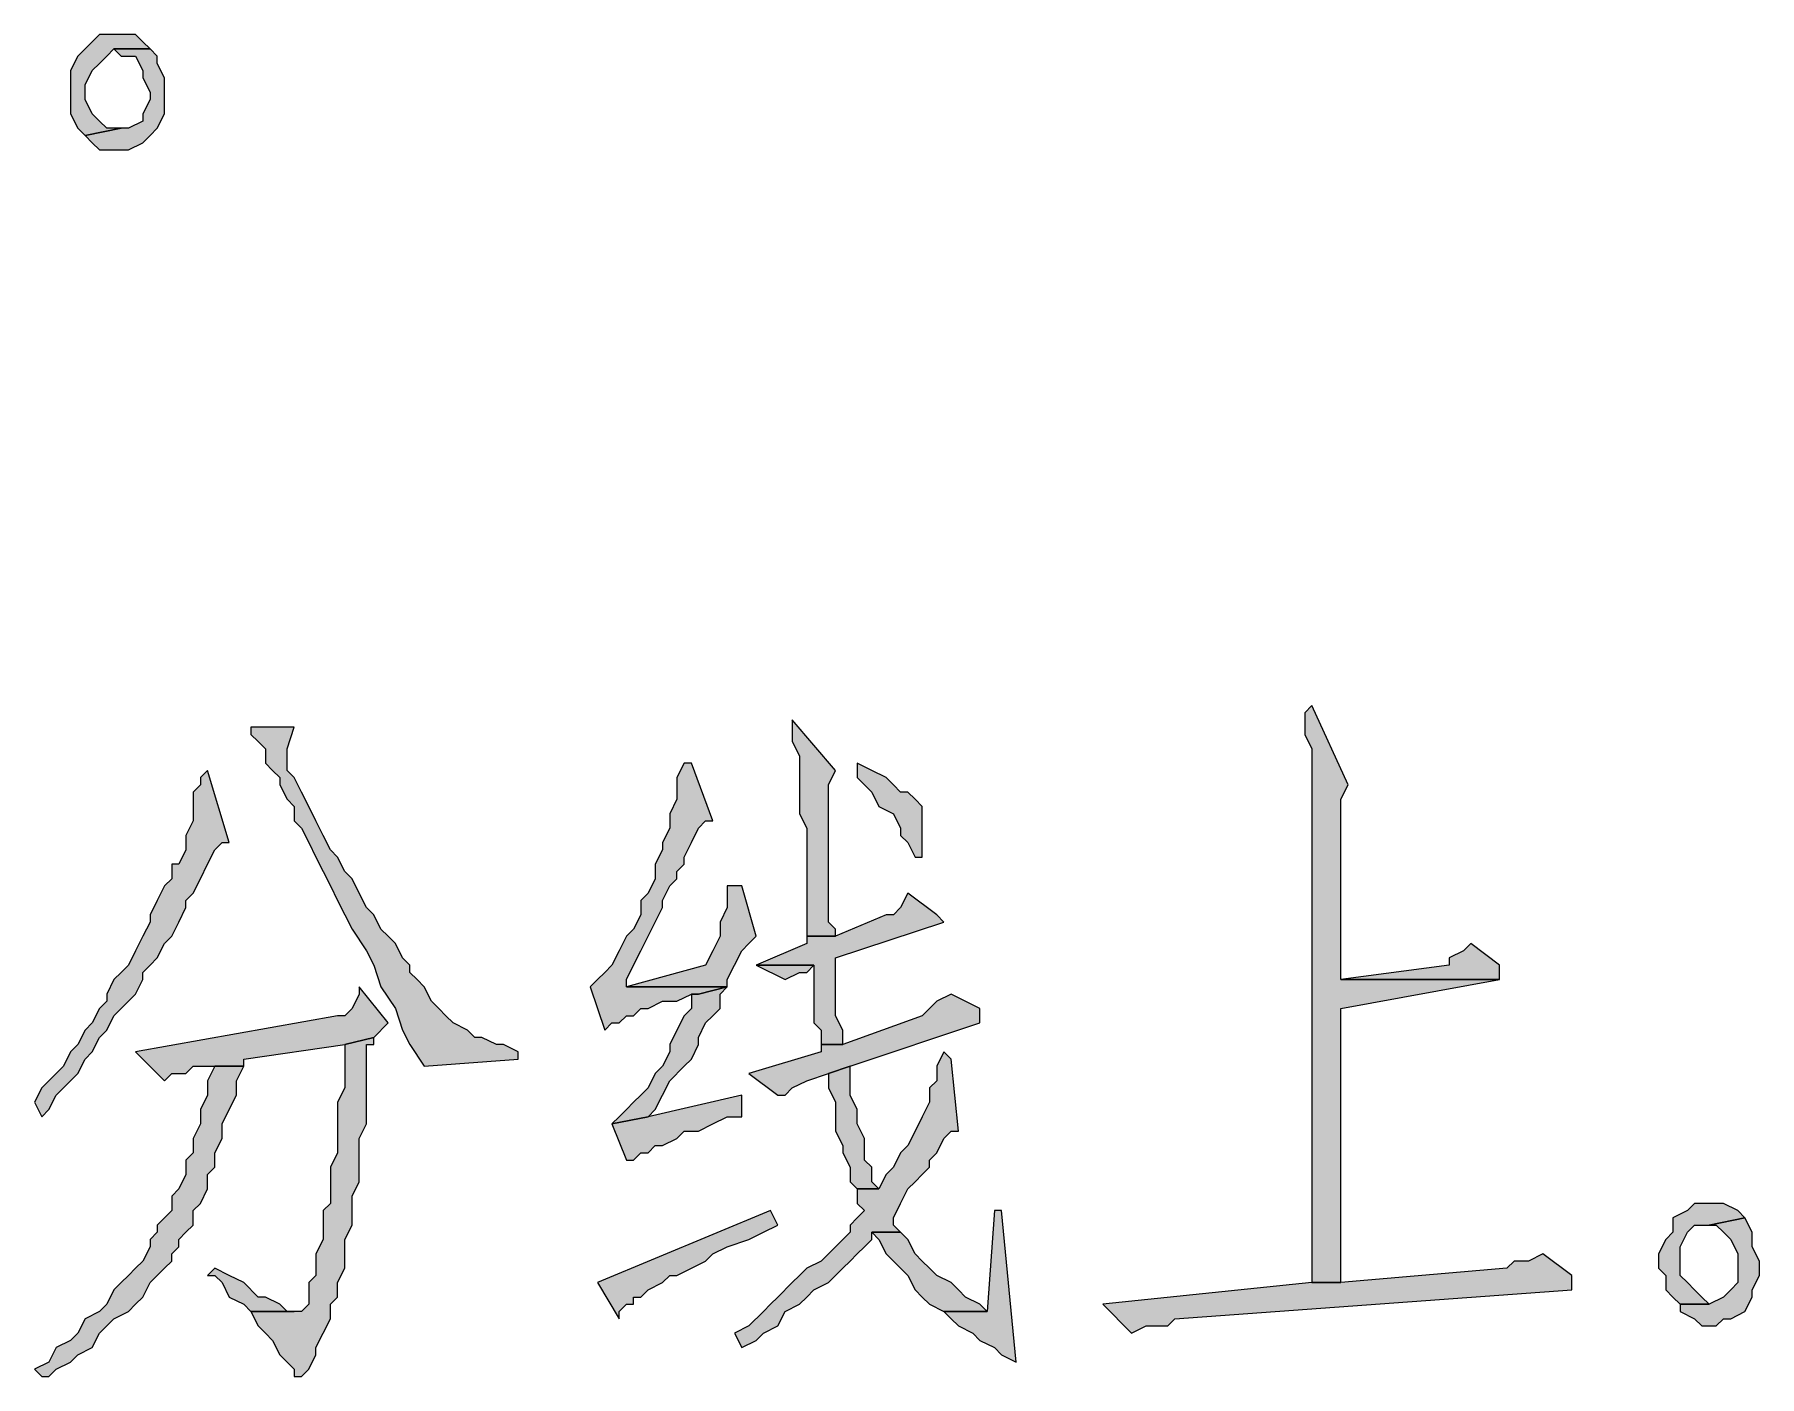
# Model space of a CAD drawing. Header units: inches. Extents: x 20 to 409, y 5 to 283.
# Drawn here: x 379.91 to 390.03, y 46.97 to 54.84 of the extents above; entities that cross this region are included whole.
import ezdxf

# ---------------------------------------------------------------- set-up
doc = ezdxf.new("R2010")
doc.units = ezdxf.units.IN
doc.header["$MEASUREMENT"] = 0
doc.layers.add('C00-00-00', color=7, linetype='Continuous')

msp = doc.modelspace()

# ---------------------------------------------------------------- hatches: boundary and pattern name
at = {"layer": 'C00-00-00'}
h = msp.add_hatch(color=0, dxfattribs=at)
h.dxf.hatch_style = 2
h.paths.add_polyline_path([(380.374, 54.839), (380.289, 54.839), (380.247, 54.797), (380.205, 54.755), (380.162, 54.712), (380.12, 54.628), (380.12, 54.374), (380.162, 54.289), (380.205, 54.247), (380.416, 54.289), (380.332, 54.289), (380.289, 54.331), (380.247, 54.374), (380.205, 54.458), (380.205, 54.543), (380.247, 54.628), (380.289, 54.67), (380.332, 54.712), (380.374, 54.755), (380.586, 54.755), (380.543, 54.797), (380.501, 54.839)])
h = msp.add_hatch(color=0, dxfattribs=at)
h.dxf.hatch_style = 2
h.paths.add_polyline_path([(380.586, 54.755), (380.374, 54.755), (380.416, 54.712), (380.501, 54.712), (380.543, 54.628), (380.543, 54.585), (380.586, 54.501), (380.586, 54.458), (380.543, 54.374), (380.543, 54.331), (380.459, 54.289), (380.416, 54.289), (380.205, 54.247), (380.247, 54.204), (380.289, 54.162), (380.459, 54.162), (380.543, 54.204), (380.586, 54.247), (380.628, 54.289), (380.67, 54.374), (380.67, 54.458), (380.67, 54.585), (380.628, 54.67), (380.628, 54.712)])
h = msp.add_hatch(color=0, dxfattribs=at)
h.dxf.hatch_style = 2
h.paths.add_polyline_path([(387.401, 50.902), (387.359, 50.86), (387.359, 50.733), (387.401, 50.648), (387.401, 47.516), (387.571, 47.516), (387.571, 49.124), (388.502, 49.294), (387.571, 49.294), (387.571, 49.378), (387.571, 50.352), (387.613, 50.437)])
h = msp.add_hatch(color=0, dxfattribs=at)
h.dxf.hatch_style = 2
h.paths.add_polyline_path([(384.353, 50.818), (384.353, 50.691), (384.396, 50.606), (384.396, 50.267), (384.438, 50.183), (384.438, 49.548), (384.607, 49.548), (384.607, 49.59), (384.565, 49.632), (384.565, 50.14), (384.565, 50.183), (384.565, 50.437), (384.607, 50.521)])
h = msp.add_hatch(color=0, dxfattribs=at)
h.dxf.hatch_style = 2
h.paths.add_polyline_path([(381.178, 50.775), (381.178, 50.733), (381.221, 50.691), (381.263, 50.648), (381.263, 50.564), (381.305, 50.521), (381.348, 50.479), (381.348, 50.437), (381.39, 50.352), (381.432, 50.31), (381.432, 50.225), (381.475, 50.183), (381.517, 50.098), (381.559, 50.013), (381.602, 49.929), (381.644, 49.844), (381.686, 49.759), (381.729, 49.675), (381.771, 49.59), (381.856, 49.463), (381.898, 49.378), (381.94, 49.251), (382.025, 49.124), (382.067, 48.997), (382.11, 48.913), (382.194, 48.786), (382.745, 48.828), (382.745, 48.87), (382.66, 48.913), (382.618, 48.913), (382.533, 48.955), (382.491, 48.955), (382.448, 48.997), (382.364, 49.04), (382.321, 49.082), (382.279, 49.124), (382.237, 49.167), (382.194, 49.251), (382.152, 49.294), (382.11, 49.336), (382.11, 49.378), (382.067, 49.421), (382.025, 49.505), (381.983, 49.548), (381.94, 49.59), (381.898, 49.675), (381.856, 49.717), (381.813, 49.802), (381.771, 49.886), (381.729, 49.929), (381.686, 50.013), (381.644, 50.056), (381.602, 50.14), (381.559, 50.225), (381.517, 50.31), (381.475, 50.394), (381.432, 50.479), (381.39, 50.521), (381.39, 50.648), (381.432, 50.775)])
h = msp.add_hatch(color=0, dxfattribs=at)
h.dxf.hatch_style = 2
h.paths.add_polyline_path([(380.924, 50.521), (380.882, 50.479), (380.882, 50.437), (380.84, 50.394), (380.84, 50.225), (380.797, 50.14), (380.797, 50.056), (380.755, 49.971), (380.713, 49.971), (380.713, 49.886), (380.67, 49.844), (380.628, 49.759), (380.586, 49.675), (380.586, 49.632), (380.543, 49.548), (380.501, 49.463), (380.459, 49.378), (380.416, 49.336), (380.374, 49.294), (380.332, 49.209), (380.332, 49.167), (380.289, 49.124), (380.247, 49.04), (380.205, 48.997), (380.162, 48.913), (380.12, 48.87), (380.078, 48.786), (379.993, 48.701), (379.951, 48.659), (379.908, 48.574), (379.951, 48.489), (379.993, 48.532), (380.035, 48.616), (380.12, 48.701), (380.162, 48.743), (380.205, 48.828), (380.247, 48.87), (380.289, 48.955), (380.332, 48.997), (380.374, 49.082), (380.416, 49.124), (380.459, 49.167), (380.501, 49.209), (380.543, 49.294), (380.543, 49.336), (380.586, 49.378), (380.628, 49.421), (380.67, 49.505), (380.713, 49.548), (380.755, 49.632), (380.797, 49.717), (380.797, 49.759), (380.84, 49.802), (380.882, 49.886), (380.924, 49.971), (380.967, 50.056), (381.009, 50.098), (381.051, 50.098)])
h = msp.add_hatch(color=0, dxfattribs=at)
h.dxf.hatch_style = 2
h.paths.add_polyline_path([(383.761, 50.564), (383.718, 50.564), (383.676, 50.479), (383.676, 50.352), (383.634, 50.267), (383.634, 50.183), (383.591, 50.098), (383.591, 50.056), (383.549, 49.971), (383.549, 49.886), (383.507, 49.802), (383.464, 49.759), (383.464, 49.675), (383.422, 49.59), (383.38, 49.548), (383.337, 49.463), (383.295, 49.378), (383.253, 49.336), (383.21, 49.294), (383.168, 49.251), (383.253, 48.997), (383.295, 49.04), (383.337, 49.04), (383.38, 49.082), (383.422, 49.082), (383.464, 49.124), (383.507, 49.124), (383.591, 49.167), (383.676, 49.167), (383.761, 49.209), (383.803, 49.209), (383.972, 49.251), (383.38, 49.251), (383.38, 49.294), (383.422, 49.378), (383.464, 49.463), (383.507, 49.548), (383.549, 49.632), (383.591, 49.717), (383.591, 49.759), (383.634, 49.844), (383.676, 49.886), (383.676, 49.929), (383.718, 49.971), (383.718, 50.013), (383.761, 50.098), (383.803, 50.183), (383.845, 50.225), (383.888, 50.225)])
h = msp.add_hatch(color=0, dxfattribs=at)
h.dxf.hatch_style = 2
h.paths.add_polyline_path([(384.734, 50.564), (384.734, 50.479), (384.777, 50.437), (384.819, 50.394), (384.861, 50.31), (384.946, 50.267), (384.988, 50.183), (384.988, 50.14), (385.031, 50.098), (385.073, 50.013), (385.115, 50.013), (385.115, 50.098), (385.115, 50.31), (385.073, 50.352), (385.031, 50.394), (384.988, 50.394), (384.946, 50.437), (384.904, 50.479), (384.819, 50.521)])
h = msp.add_hatch(color=0, dxfattribs=at)
h.dxf.hatch_style = 2
h.paths.add_polyline_path([(384.057, 49.844), (383.972, 49.844), (383.972, 49.759), (383.972, 49.717), (383.93, 49.632), (383.93, 49.548), (383.888, 49.463), (383.845, 49.378), (383.38, 49.251), (383.972, 49.251), (383.972, 49.294), (384.015, 49.378), (384.057, 49.463), (384.099, 49.505), (384.142, 49.548)])
h = msp.add_hatch(color=0, dxfattribs=at)
h.dxf.hatch_style = 2
h.paths.add_polyline_path([(385.031, 49.802), (384.988, 49.717), (384.946, 49.675), (384.904, 49.675), (384.607, 49.548), (384.438, 49.548), (384.438, 49.505), (384.142, 49.378), (384.48, 49.378), (384.48, 49.294), (384.48, 49.04), (384.523, 48.997), (384.523, 48.913), (384.65, 48.913), (384.65, 48.997), (384.607, 49.082), (384.607, 49.421), (385.242, 49.632), (385.2, 49.675)])
h = msp.add_hatch(color=0, dxfattribs=at)
h.dxf.hatch_style = 2
h.paths.add_polyline_path([(388.333, 49.505), (388.29, 49.463), (388.206, 49.421), (388.206, 49.378), (387.571, 49.294), (388.502, 49.294), (388.502, 49.378)])
h = msp.add_hatch(color=0, dxfattribs=at)
h.dxf.hatch_style = 2
h.paths.add_polyline_path([(384.142, 49.378), (384.311, 49.294), (384.396, 49.336), (384.438, 49.336), (384.48, 49.378)])
h = msp.add_hatch(color=0, dxfattribs=at)
h.dxf.hatch_style = 2
h.paths.add_polyline_path([(381.813, 49.251), (381.813, 49.209), (381.771, 49.124), (381.729, 49.082), (381.686, 49.082), (380.501, 48.87), (380.67, 48.701), (380.713, 48.743), (380.797, 48.743), (380.84, 48.786), (381.136, 48.786), (381.136, 48.828), (381.729, 48.913), (381.898, 48.955), (381.983, 49.04)])
h = msp.add_hatch(color=0, dxfattribs=at)
h.dxf.hatch_style = 2
h.paths.add_polyline_path([(383.972, 49.251), (383.803, 49.209), (383.761, 49.209), (383.761, 49.124), (383.718, 49.082), (383.676, 48.997), (383.634, 48.913), (383.634, 48.87), (383.591, 48.786), (383.549, 48.743), (383.507, 48.659), (383.464, 48.616), (383.422, 48.574), (383.38, 48.532), (383.337, 48.489), (383.295, 48.447), (383.507, 48.489), (383.549, 48.532), (383.591, 48.616), (383.634, 48.701), (383.718, 48.786), (383.761, 48.828), (383.803, 48.913), (383.803, 48.955), (383.845, 49.04), (383.888, 49.082), (383.93, 49.124), (383.93, 49.209)])
h = msp.add_hatch(color=0, dxfattribs=at)
h.dxf.hatch_style = 2
h.paths.add_polyline_path([(385.285, 49.209), (385.2, 49.167), (385.158, 49.124), (385.115, 49.082), (384.65, 48.913), (384.523, 48.913), (384.523, 48.87), (384.099, 48.743), (384.269, 48.616), (384.311, 48.616), (384.353, 48.659), (384.438, 48.701), (384.565, 48.743), (384.692, 48.786), (385.454, 49.04), (385.454, 49.124)])
h = msp.add_hatch(color=0, dxfattribs=at)
h.dxf.hatch_style = 2
h.paths.add_polyline_path([(381.898, 48.955), (381.729, 48.913), (381.729, 48.659), (381.686, 48.574), (381.686, 48.278), (381.644, 48.193), (381.644, 47.981), (381.602, 47.939), (381.602, 47.77), (381.559, 47.685), (381.559, 47.558), (381.517, 47.516), (381.517, 47.389), (381.475, 47.346), (381.178, 47.346), (381.221, 47.262), (381.263, 47.219), (381.305, 47.177), (381.348, 47.092), (381.39, 47.05), (381.432, 47.008), (381.432, 46.965), (381.475, 46.965), (381.517, 47.008), (381.559, 47.092), (381.559, 47.135), (381.602, 47.219), (381.644, 47.304), (381.644, 47.389), (381.686, 47.431), (381.686, 47.516), (381.729, 47.6), (381.729, 47.77), (381.771, 47.854), (381.771, 48.024), (381.813, 48.108), (381.813, 48.362), (381.856, 48.447), (381.856, 48.913), (381.898, 48.913)])
h = msp.add_hatch(color=0, dxfattribs=at)
h.dxf.hatch_style = 2
h.paths.add_polyline_path([(385.242, 48.87), (385.2, 48.786), (385.2, 48.701), (385.158, 48.659), (385.158, 48.574), (385.115, 48.489), (385.073, 48.405), (385.031, 48.32), (384.988, 48.278), (384.946, 48.193), (384.904, 48.151), (384.861, 48.066), (384.734, 48.066), (384.734, 47.981), (384.777, 47.939), (384.734, 47.897), (384.692, 47.854), (384.692, 47.812), (384.65, 47.77), (384.607, 47.727), (384.565, 47.685), (384.523, 47.643), (384.438, 47.6), (384.396, 47.558), (384.353, 47.516), (384.269, 47.431), (384.226, 47.389), (384.184, 47.346), (384.099, 47.262), (384.015, 47.219), (384.057, 47.135), (384.142, 47.177), (384.184, 47.219), (384.269, 47.262), (384.311, 47.346), (384.396, 47.389), (384.438, 47.431), (384.48, 47.473), (384.565, 47.516), (384.607, 47.558), (384.65, 47.6), (384.692, 47.643), (384.734, 47.685), (384.777, 47.727), (384.819, 47.77), (384.819, 47.812), (384.988, 47.812), (384.946, 47.854), (384.946, 47.897), (384.988, 47.981), (385.031, 48.066), (385.073, 48.108), (385.115, 48.151), (385.158, 48.193), (385.158, 48.235), (385.2, 48.278), (385.242, 48.362), (385.285, 48.405), (385.327, 48.405), (385.285, 48.828)])
h = msp.add_hatch(color=0, dxfattribs=at)
h.dxf.hatch_style = 2
h.paths.add_polyline_path([(381.136, 48.786), (380.967, 48.786), (380.924, 48.701), (380.924, 48.616), (380.882, 48.532), (380.882, 48.447), (380.84, 48.362), (380.84, 48.278), (380.797, 48.235), (380.797, 48.151), (380.755, 48.066), (380.713, 48.024), (380.713, 47.939), (380.67, 47.897), (380.628, 47.854), (380.628, 47.812), (380.586, 47.77), (380.586, 47.727), (380.543, 47.643), (380.501, 47.6), (380.459, 47.558), (380.416, 47.516), (380.374, 47.473), (380.332, 47.389), (380.289, 47.346), (380.205, 47.304), (380.162, 47.219), (380.12, 47.177), (380.035, 47.135), (379.993, 47.05), (379.908, 47.008), (379.951, 46.965), (379.993, 46.965), (380.035, 47.008), (380.12, 47.05), (380.162, 47.092), (380.247, 47.135), (380.289, 47.219), (380.332, 47.262), (380.374, 47.304), (380.459, 47.346), (380.501, 47.389), (380.543, 47.431), (380.586, 47.516), (380.628, 47.558), (380.67, 47.6), (380.713, 47.643), (380.713, 47.685), (380.755, 47.727), (380.755, 47.77), (380.797, 47.812), (380.84, 47.854), (380.84, 47.939), (380.882, 47.981), (380.924, 48.066), (380.924, 48.151), (380.967, 48.193), (380.967, 48.278), (381.009, 48.362), (381.009, 48.447), (381.051, 48.532), (381.094, 48.616), (381.094, 48.701)])
h = msp.add_hatch(color=0, dxfattribs=at)
h.dxf.hatch_style = 2
h.paths.add_polyline_path([(384.692, 48.786), (384.565, 48.743), (384.565, 48.659), (384.607, 48.574), (384.607, 48.405), (384.65, 48.32), (384.65, 48.278), (384.692, 48.193), (384.692, 48.108), (384.734, 48.066), (384.861, 48.066), (384.819, 48.108), (384.819, 48.193), (384.777, 48.235), (384.777, 48.362), (384.734, 48.447), (384.734, 48.532), (384.692, 48.616)])
h = msp.add_hatch(color=0, dxfattribs=at)
h.dxf.hatch_style = 2
h.paths.add_polyline_path([(384.057, 48.616), (383.507, 48.489), (383.295, 48.447), (383.38, 48.235), (383.422, 48.235), (383.464, 48.278), (383.507, 48.278), (383.549, 48.32), (383.591, 48.32), (383.676, 48.362), (383.718, 48.405), (383.803, 48.405), (383.888, 48.447), (383.972, 48.489), (384.057, 48.489)])
h = msp.add_hatch(color=0, dxfattribs=at)
h.dxf.hatch_style = 2
h.paths.add_polyline_path([(389.687, 47.981), (389.645, 47.981), (389.603, 47.939), (389.518, 47.897), (389.518, 47.812), (389.476, 47.77), (389.433, 47.685), (389.433, 47.6), (389.476, 47.558), (389.476, 47.473), (389.518, 47.431), (389.56, 47.389), (389.73, 47.389), (389.687, 47.431), (389.645, 47.473), (389.603, 47.516), (389.56, 47.558), (389.56, 47.727), (389.603, 47.812), (389.645, 47.854), (389.73, 47.854), (389.941, 47.897), (389.899, 47.939), (389.814, 47.981)])
h = msp.add_hatch(color=0, dxfattribs=at)
h.dxf.hatch_style = 2
h.paths.add_polyline_path([(384.226, 47.939), (383.21, 47.516), (383.337, 47.304), (383.337, 47.346), (383.38, 47.389), (383.422, 47.389), (383.422, 47.431), (383.464, 47.431), (383.507, 47.473), (383.591, 47.516), (383.634, 47.558), (383.676, 47.558), (383.761, 47.6), (383.845, 47.643), (383.888, 47.685), (383.972, 47.727), (384.099, 47.77), (384.184, 47.812), (384.269, 47.854)])
h = msp.add_hatch(color=0, dxfattribs=at)
h.dxf.hatch_style = 2
h.paths.add_polyline_path([(385.539, 47.939), (385.496, 47.346), (385.242, 47.346), (385.285, 47.304), (385.327, 47.262), (385.412, 47.219), (385.454, 47.177), (385.539, 47.135), (385.581, 47.092), (385.666, 47.05), (385.581, 47.939)])
h = msp.add_hatch(color=0, dxfattribs=at)
h.dxf.hatch_style = 2
h.paths.add_polyline_path([(389.941, 47.897), (389.73, 47.854), (389.772, 47.854), (389.814, 47.812), (389.857, 47.77), (389.899, 47.685), (389.899, 47.516), (389.857, 47.473), (389.814, 47.431), (389.73, 47.389), (389.56, 47.389), (389.56, 47.346), (389.645, 47.304), (389.687, 47.262), (389.772, 47.262), (389.814, 47.304), (389.857, 47.304), (389.941, 47.346), (389.984, 47.431), (389.984, 47.473), (390.026, 47.558), (390.026, 47.643), (389.984, 47.727), (389.984, 47.812)])
h = msp.add_hatch(color=0, dxfattribs=at)
h.dxf.hatch_style = 2
h.paths.add_polyline_path([(384.988, 47.812), (384.819, 47.812), (384.861, 47.77), (384.904, 47.685), (384.946, 47.643), (384.988, 47.6), (385.031, 47.558), (385.073, 47.473), (385.115, 47.431), (385.158, 47.389), (385.242, 47.346), (385.496, 47.346), (385.454, 47.389), (385.369, 47.431), (385.327, 47.473), (385.285, 47.516), (385.2, 47.558), (385.158, 47.6), (385.115, 47.643), (385.073, 47.685), (385.031, 47.77)])
h = msp.add_hatch(color=0, dxfattribs=at)
h.dxf.hatch_style = 2
h.paths.add_polyline_path([(388.756, 47.685), (388.671, 47.643), (388.587, 47.643), (388.544, 47.6), (387.571, 47.516), (387.401, 47.516), (386.174, 47.389), (386.343, 47.219), (386.428, 47.262), (386.555, 47.262), (386.597, 47.304), (388.925, 47.473), (388.925, 47.558)])
h = msp.add_hatch(color=0, dxfattribs=at)
h.dxf.hatch_style = 2
h.paths.add_polyline_path([(380.967, 47.6), (380.924, 47.558), (380.967, 47.558), (381.009, 47.516), (381.051, 47.431), (381.136, 47.389), (381.178, 47.346), (381.432, 47.346), (381.39, 47.346), (381.348, 47.389), (381.263, 47.431), (381.221, 47.431), (381.136, 47.516), (381.051, 47.558)])

# ---------------------------------------------------------------- linework, layer by layer
at = {"layer": 'C00-00-00', "color": 0, "lineweight": 0}
for points in [[(380.374, 54.839), (380.289, 54.839), (380.247, 54.797), (380.205, 54.755), (380.162, 54.712), (380.12, 54.628), (380.12, 54.374), (380.162, 54.289), (380.205, 54.247), (380.416, 54.289), (380.332, 54.289), (380.289, 54.331), (380.247, 54.374), (380.205, 54.458), (380.205, 54.543), (380.247, 54.628), (380.289, 54.67), (380.332, 54.712), (380.374, 54.755), (380.586, 54.755), (380.543, 54.797), (380.501, 54.839)], [(380.586, 54.755), (380.374, 54.755), (380.416, 54.712), (380.501, 54.712), (380.543, 54.628), (380.543, 54.585), (380.586, 54.501), (380.586, 54.458), (380.543, 54.374), (380.543, 54.331), (380.459, 54.289), (380.416, 54.289), (380.205, 54.247), (380.247, 54.204), (380.289, 54.162), (380.459, 54.162), (380.543, 54.204), (380.586, 54.247), (380.628, 54.289), (380.67, 54.374), (380.67, 54.458), (380.67, 54.585), (380.628, 54.67), (380.628, 54.712)], [(387.401, 50.902), (387.359, 50.86), (387.359, 50.733), (387.401, 50.648), (387.401, 47.516), (387.571, 47.516), (387.571, 49.124), (388.502, 49.294), (387.571, 49.294), (387.571, 49.378), (387.571, 50.352), (387.613, 50.437)], [(384.353, 50.818), (384.353, 50.691), (384.396, 50.606), (384.396, 50.267), (384.438, 50.183), (384.438, 49.548), (384.607, 49.548), (384.607, 49.59), (384.565, 49.632), (384.565, 50.14), (384.565, 50.183), (384.565, 50.437), (384.607, 50.521)], [(381.178, 50.775), (381.178, 50.733), (381.221, 50.691), (381.263, 50.648), (381.263, 50.564), (381.305, 50.521), (381.348, 50.479), (381.348, 50.437), (381.39, 50.352), (381.432, 50.31), (381.432, 50.225), (381.475, 50.183), (381.517, 50.098), (381.559, 50.013), (381.602, 49.929), (381.644, 49.844), (381.686, 49.759), (381.729, 49.675), (381.771, 49.59), (381.856, 49.463), (381.898, 49.378), (381.94, 49.251), (382.025, 49.124), (382.067, 48.997), (382.11, 48.913), (382.194, 48.786), (382.745, 48.828), (382.745, 48.87), (382.66, 48.913), (382.618, 48.913), (382.533, 48.955), (382.491, 48.955), (382.448, 48.997), (382.364, 49.04), (382.321, 49.082), (382.279, 49.124), (382.237, 49.167), (382.194, 49.251), (382.152, 49.294), (382.11, 49.336), (382.11, 49.378), (382.067, 49.421), (382.025, 49.505), (381.983, 49.548), (381.94, 49.59), (381.898, 49.675), (381.856, 49.717), (381.813, 49.802), (381.771, 49.886), (381.729, 49.929), (381.686, 50.013), (381.644, 50.056), (381.602, 50.14), (381.559, 50.225), (381.517, 50.31), (381.475, 50.394), (381.432, 50.479), (381.39, 50.521), (381.39, 50.648), (381.432, 50.775)], [(380.924, 50.521), (380.882, 50.479), (380.882, 50.437), (380.84, 50.394), (380.84, 50.225), (380.797, 50.14), (380.797, 50.056), (380.755, 49.971), (380.713, 49.971), (380.713, 49.886), (380.67, 49.844), (380.628, 49.759), (380.586, 49.675), (380.586, 49.632), (380.543, 49.548), (380.501, 49.463), (380.459, 49.378), (380.416, 49.336), (380.374, 49.294), (380.332, 49.209), (380.332, 49.167), (380.289, 49.124), (380.247, 49.04), (380.205, 48.997), (380.162, 48.913), (380.12, 48.87), (380.078, 48.786), (379.993, 48.701), (379.951, 48.659), (379.908, 48.574), (379.951, 48.489), (379.993, 48.532), (380.035, 48.616), (380.12, 48.701), (380.162, 48.743), (380.205, 48.828), (380.247, 48.87), (380.289, 48.955), (380.332, 48.997), (380.374, 49.082), (380.416, 49.124), (380.459, 49.167), (380.501, 49.209), (380.543, 49.294), (380.543, 49.336), (380.586, 49.378), (380.628, 49.421), (380.67, 49.505), (380.713, 49.548), (380.755, 49.632), (380.797, 49.717), (380.797, 49.759), (380.84, 49.802), (380.882, 49.886), (380.924, 49.971), (380.967, 50.056), (381.009, 50.098), (381.051, 50.098)], [(383.761, 50.564), (383.718, 50.564), (383.676, 50.479), (383.676, 50.352), (383.634, 50.267), (383.634, 50.183), (383.591, 50.098), (383.591, 50.056), (383.549, 49.971), (383.549, 49.886), (383.507, 49.802), (383.464, 49.759), (383.464, 49.675), (383.422, 49.59), (383.38, 49.548), (383.337, 49.463), (383.295, 49.378), (383.253, 49.336), (383.21, 49.294), (383.168, 49.251), (383.253, 48.997), (383.295, 49.04), (383.337, 49.04), (383.38, 49.082), (383.422, 49.082), (383.464, 49.124), (383.507, 49.124), (383.591, 49.167), (383.676, 49.167), (383.761, 49.209), (383.803, 49.209), (383.972, 49.251), (383.38, 49.251), (383.38, 49.294), (383.422, 49.378), (383.464, 49.463), (383.507, 49.548), (383.549, 49.632), (383.591, 49.717), (383.591, 49.759), (383.634, 49.844), (383.676, 49.886), (383.676, 49.929), (383.718, 49.971), (383.718, 50.013), (383.761, 50.098), (383.803, 50.183), (383.845, 50.225), (383.888, 50.225)], [(384.734, 50.564), (384.734, 50.479), (384.777, 50.437), (384.819, 50.394), (384.861, 50.31), (384.946, 50.267), (384.988, 50.183), (384.988, 50.14), (385.031, 50.098), (385.073, 50.013), (385.115, 50.013), (385.115, 50.098), (385.115, 50.31), (385.073, 50.352), (385.031, 50.394), (384.988, 50.394), (384.946, 50.437), (384.904, 50.479), (384.819, 50.521)], [(384.057, 49.844), (383.972, 49.844), (383.972, 49.759), (383.972, 49.717), (383.93, 49.632), (383.93, 49.548), (383.888, 49.463), (383.845, 49.378), (383.38, 49.251), (383.972, 49.251), (383.972, 49.294), (384.015, 49.378), (384.057, 49.463), (384.099, 49.505), (384.142, 49.548)], [(385.031, 49.802), (384.988, 49.717), (384.946, 49.675), (384.904, 49.675), (384.607, 49.548), (384.438, 49.548), (384.438, 49.505), (384.142, 49.378), (384.48, 49.378), (384.48, 49.294), (384.48, 49.04), (384.523, 48.997), (384.523, 48.913), (384.65, 48.913), (384.65, 48.997), (384.607, 49.082), (384.607, 49.421), (385.242, 49.632), (385.2, 49.675)], [(388.333, 49.505), (388.29, 49.463), (388.206, 49.421), (388.206, 49.378), (387.571, 49.294), (388.502, 49.294), (388.502, 49.378)], [(384.142, 49.378), (384.311, 49.294), (384.396, 49.336), (384.438, 49.336), (384.48, 49.378)], [(381.813, 49.251), (381.813, 49.209), (381.771, 49.124), (381.729, 49.082), (381.686, 49.082), (380.501, 48.87), (380.67, 48.701), (380.713, 48.743), (380.797, 48.743), (380.84, 48.786), (381.136, 48.786), (381.136, 48.828), (381.729, 48.913), (381.898, 48.955), (381.983, 49.04)], [(383.972, 49.251), (383.803, 49.209), (383.761, 49.209), (383.761, 49.124), (383.718, 49.082), (383.676, 48.997), (383.634, 48.913), (383.634, 48.87), (383.591, 48.786), (383.549, 48.743), (383.507, 48.659), (383.464, 48.616), (383.422, 48.574), (383.38, 48.532), (383.337, 48.489), (383.295, 48.447), (383.507, 48.489), (383.549, 48.532), (383.591, 48.616), (383.634, 48.701), (383.718, 48.786), (383.761, 48.828), (383.803, 48.913), (383.803, 48.955), (383.845, 49.04), (383.888, 49.082), (383.93, 49.124), (383.93, 49.209)], [(385.285, 49.209), (385.2, 49.167), (385.158, 49.124), (385.115, 49.082), (384.65, 48.913), (384.523, 48.913), (384.523, 48.87), (384.099, 48.743), (384.269, 48.616), (384.311, 48.616), (384.353, 48.659), (384.438, 48.701), (384.565, 48.743), (384.692, 48.786), (385.454, 49.04), (385.454, 49.124)], [(381.898, 48.955), (381.729, 48.913), (381.729, 48.659), (381.686, 48.574), (381.686, 48.278), (381.644, 48.193), (381.644, 47.981), (381.602, 47.939), (381.602, 47.77), (381.559, 47.685), (381.559, 47.558), (381.517, 47.516), (381.517, 47.389), (381.475, 47.346), (381.178, 47.346), (381.221, 47.262), (381.263, 47.219), (381.305, 47.177), (381.348, 47.092), (381.39, 47.05), (381.432, 47.008), (381.432, 46.965), (381.475, 46.965), (381.517, 47.008), (381.559, 47.092), (381.559, 47.135), (381.602, 47.219), (381.644, 47.304), (381.644, 47.389), (381.686, 47.431), (381.686, 47.516), (381.729, 47.6), (381.729, 47.77), (381.771, 47.854), (381.771, 48.024), (381.813, 48.108), (381.813, 48.362), (381.856, 48.447), (381.856, 48.913), (381.898, 48.913)], [(385.242, 48.87), (385.2, 48.786), (385.2, 48.701), (385.158, 48.659), (385.158, 48.574), (385.115, 48.489), (385.073, 48.405), (385.031, 48.32), (384.988, 48.278), (384.946, 48.193), (384.904, 48.151), (384.861, 48.066), (384.734, 48.066), (384.734, 47.981), (384.777, 47.939), (384.734, 47.897), (384.692, 47.854), (384.692, 47.812), (384.65, 47.77), (384.607, 47.727), (384.565, 47.685), (384.523, 47.643), (384.438, 47.6), (384.396, 47.558), (384.353, 47.516), (384.269, 47.431), (384.226, 47.389), (384.184, 47.346), (384.099, 47.262), (384.015, 47.219), (384.057, 47.135), (384.142, 47.177), (384.184, 47.219), (384.269, 47.262), (384.311, 47.346), (384.396, 47.389), (384.438, 47.431), (384.48, 47.473), (384.565, 47.516), (384.607, 47.558), (384.65, 47.6), (384.692, 47.643), (384.734, 47.685), (384.777, 47.727), (384.819, 47.77), (384.819, 47.812), (384.988, 47.812), (384.946, 47.854), (384.946, 47.897), (384.988, 47.981), (385.031, 48.066), (385.073, 48.108), (385.115, 48.151), (385.158, 48.193), (385.158, 48.235), (385.2, 48.278), (385.242, 48.362), (385.285, 48.405), (385.327, 48.405), (385.285, 48.828)], [(381.136, 48.786), (380.967, 48.786), (380.924, 48.701), (380.924, 48.616), (380.882, 48.532), (380.882, 48.447), (380.84, 48.362), (380.84, 48.278), (380.797, 48.235), (380.797, 48.151), (380.755, 48.066), (380.713, 48.024), (380.713, 47.939), (380.67, 47.897), (380.628, 47.854), (380.628, 47.812), (380.586, 47.77), (380.586, 47.727), (380.543, 47.643), (380.501, 47.6), (380.459, 47.558), (380.416, 47.516), (380.374, 47.473), (380.332, 47.389), (380.289, 47.346), (380.205, 47.304), (380.162, 47.219), (380.12, 47.177), (380.035, 47.135), (379.993, 47.05), (379.908, 47.008), (379.951, 46.965), (379.993, 46.965), (380.035, 47.008), (380.12, 47.05), (380.162, 47.092), (380.247, 47.135), (380.289, 47.219), (380.332, 47.262), (380.374, 47.304), (380.459, 47.346), (380.501, 47.389), (380.543, 47.431), (380.586, 47.516), (380.628, 47.558), (380.67, 47.6), (380.713, 47.643), (380.713, 47.685), (380.755, 47.727), (380.755, 47.77), (380.797, 47.812), (380.84, 47.854), (380.84, 47.939), (380.882, 47.981), (380.924, 48.066), (380.924, 48.151), (380.967, 48.193), (380.967, 48.278), (381.009, 48.362), (381.009, 48.447), (381.051, 48.532), (381.094, 48.616), (381.094, 48.701)], [(384.692, 48.786), (384.565, 48.743), (384.565, 48.659), (384.607, 48.574), (384.607, 48.405), (384.65, 48.32), (384.65, 48.278), (384.692, 48.193), (384.692, 48.108), (384.734, 48.066), (384.861, 48.066), (384.819, 48.108), (384.819, 48.193), (384.777, 48.235), (384.777, 48.362), (384.734, 48.447), (384.734, 48.532), (384.692, 48.616)], [(384.057, 48.616), (383.507, 48.489), (383.295, 48.447), (383.38, 48.235), (383.422, 48.235), (383.464, 48.278), (383.507, 48.278), (383.549, 48.32), (383.591, 48.32), (383.676, 48.362), (383.718, 48.405), (383.803, 48.405), (383.888, 48.447), (383.972, 48.489), (384.057, 48.489)], [(389.687, 47.981), (389.645, 47.981), (389.603, 47.939), (389.518, 47.897), (389.518, 47.812), (389.476, 47.77), (389.433, 47.685), (389.433, 47.6), (389.476, 47.558), (389.476, 47.473), (389.518, 47.431), (389.56, 47.389), (389.73, 47.389), (389.687, 47.431), (389.645, 47.473), (389.603, 47.516), (389.56, 47.558), (389.56, 47.727), (389.603, 47.812), (389.645, 47.854), (389.73, 47.854), (389.941, 47.897), (389.899, 47.939), (389.814, 47.981)], [(384.226, 47.939), (383.21, 47.516), (383.337, 47.304), (383.337, 47.346), (383.38, 47.389), (383.422, 47.389), (383.422, 47.431), (383.464, 47.431), (383.507, 47.473), (383.591, 47.516), (383.634, 47.558), (383.676, 47.558), (383.761, 47.6), (383.845, 47.643), (383.888, 47.685), (383.972, 47.727), (384.099, 47.77), (384.184, 47.812), (384.269, 47.854)], [(385.539, 47.939), (385.496, 47.346), (385.242, 47.346), (385.285, 47.304), (385.327, 47.262), (385.412, 47.219), (385.454, 47.177), (385.539, 47.135), (385.581, 47.092), (385.666, 47.05), (385.581, 47.939)], [(389.941, 47.897), (389.73, 47.854), (389.772, 47.854), (389.814, 47.812), (389.857, 47.77), (389.899, 47.685), (389.899, 47.516), (389.857, 47.473), (389.814, 47.431), (389.73, 47.389), (389.56, 47.389), (389.56, 47.346), (389.645, 47.304), (389.687, 47.262), (389.772, 47.262), (389.814, 47.304), (389.857, 47.304), (389.941, 47.346), (389.984, 47.431), (389.984, 47.473), (390.026, 47.558), (390.026, 47.643), (389.984, 47.727), (389.984, 47.812)], [(384.988, 47.812), (384.819, 47.812), (384.861, 47.77), (384.904, 47.685), (384.946, 47.643), (384.988, 47.6), (385.031, 47.558), (385.073, 47.473), (385.115, 47.431), (385.158, 47.389), (385.242, 47.346), (385.496, 47.346), (385.454, 47.389), (385.369, 47.431), (385.327, 47.473), (385.285, 47.516), (385.2, 47.558), (385.158, 47.6), (385.115, 47.643), (385.073, 47.685), (385.031, 47.77)], [(388.756, 47.685), (388.671, 47.643), (388.587, 47.643), (388.544, 47.6), (387.571, 47.516), (387.401, 47.516), (386.174, 47.389), (386.343, 47.219), (386.428, 47.262), (386.555, 47.262), (386.597, 47.304), (388.925, 47.473), (388.925, 47.558)], [(380.967, 47.6), (380.924, 47.558), (380.967, 47.558), (381.009, 47.516), (381.051, 47.431), (381.136, 47.389), (381.178, 47.346), (381.432, 47.346), (381.39, 47.346), (381.348, 47.389), (381.263, 47.431), (381.221, 47.431), (381.136, 47.516), (381.051, 47.558)]]:
    msp.add_lwpolyline(points, close=True, dxfattribs=at)

doc.saveas('drawing.dxf')
